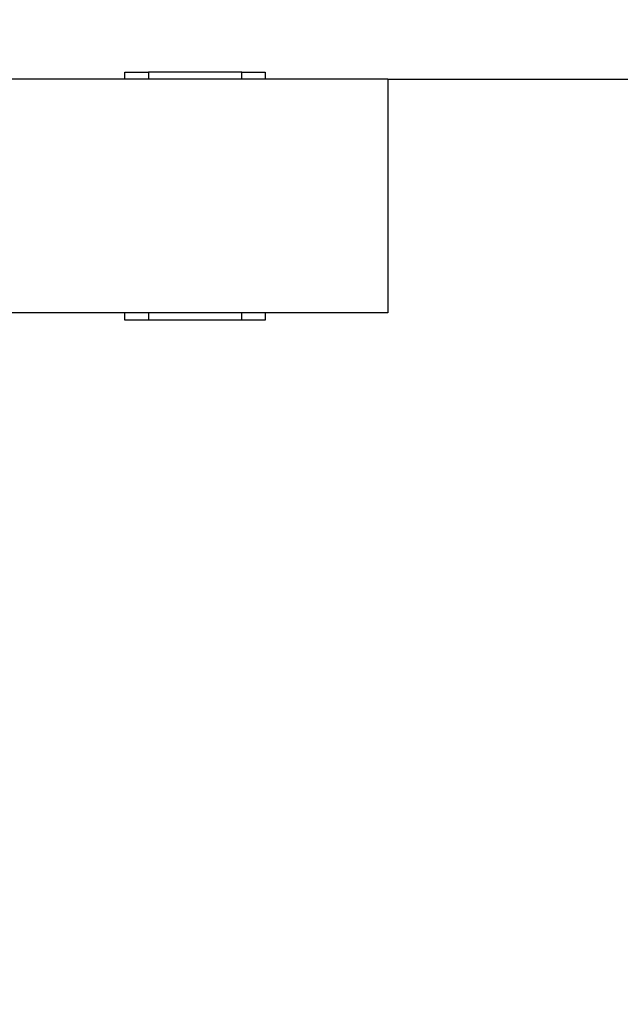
# Model space of a CAD drawing. Header units: millimetres. Extents: x -8092 to 6423, y -6886 to 5604.
# Drawn here: x 372.2 to 628.9, y 3704.5 to 4128.9 of the extents above; entities that cross this region are included whole.
import ezdxf

# ---------------------------------------------------------------- set-up
doc = ezdxf.new("R2010")
doc.units = ezdxf.units.MM
for name, color, linetype in [('DIKOM_ОБЪЕКТ', 7, 'Continuous'), ('DIKOM_РАЗМЕР_ЗОНА', 7, 'Continuous'), ('DIKOM_РАЗМЕР_ОБЪЕКТА', 7, 'Continuous')]:
    doc.layers.add(name, color=color, linetype=linetype)
doc.styles.add('style1', font='arial.ttf', dxfattribs={"width": 0.8})
doc.dimstyles.new('1-50', dxfattribs={"dimtxt": 300, "dimasz": 200, "dimexe": 100, "dimexo": 0, "dimgap": 100, "dimtad": 1, "dimtxsty": 'style1', "dimcen": 200, "dimclrd": 7, "dimclre": 7, "dimclrt": 7, "dimadec": 1, "dimazin": 2, "dimtfac": 1, "dimtmove": 0, "dimatfit": 2, "dimfxl": 0, "dimlwd": 25, "dimlwe": 18, "dimarcsym": 0})

# ---------------------------------------------------------------- blocks, each defined once
blk = doc.blocks.new('*D10')
at = {"layer": 'Defpoints', "color": 0, "transparency": 16777216}
for p in [(-65.22, 5603.5), (2870.75, -5504.88), (6323.39, -5504.88)]:
    blk.add_point(p, dxfattribs=at)
at = {"layer": 'DIKOM_РАЗМЕР_ЗОНА', "color": 7, "lineweight": 18, "transparency": 16777216}
for p, q in [((-65.22, 5603.5), (6423.39, 5603.5)), ((2870.75, -5504.88), (6423.39, -5504.88))]:
    blk.add_line(p, q, dxfattribs=at)
at = {"layer": 'DIKOM_РАЗМЕР_ЗОНА', "color": 7, "lineweight": 25, "transparency": 16777216}
blk.add_line((6323.39, 5403.5), (6323.39, -5304.88), dxfattribs=at)
at = {"layer": 'DIKOM_РАЗМЕР_ЗОНА', "color": 7, "transparency": 16777216}
for points in [[(6290.06, 5403.5), (6356.72, 5403.5), (6323.39, 5603.5)], [(6290.06, -5304.88), (6356.72, -5304.88), (6323.39, -5504.88)]]:
    blk.add_solid(points, dxfattribs=at)
at = {"layer": 'DIKOM_РАЗМЕР_ЗОНА', "color": 7, "transparency": 16777216, "insert": (6070.22, 308.83), "char_height": 300, "attachment_point": 5, "rotation": 90, "style": 'style1'}
blk.add_mtext('11100', dxfattribs=at)
blk = doc.blocks.new('*D12')
at = {"layer": 'Defpoints', "color": 0, "transparency": 16777216}
for p in [(529.59, 4103.5), (2292.6, -3779.74), (5226.02, -3779.74)]:
    blk.add_point(p, dxfattribs=at)
at = {"layer": 'DIKOM_РАЗМЕР_ОБЪЕКТА', "color": 7, "lineweight": 18, "transparency": 16777216}
for p, q in [((529.59, 4103.5), (5326.02, 4103.5)), ((2292.6, -3779.74), (5326.02, -3779.74))]:
    blk.add_line(p, q, dxfattribs=at)
at = {"layer": 'DIKOM_РАЗМЕР_ОБЪЕКТА', "color": 7, "lineweight": 25, "transparency": 16777216}
blk.add_line((5226.02, 3903.5), (5226.02, -3579.74), dxfattribs=at)
at = {"layer": 'DIKOM_РАЗМЕР_ОБЪЕКТА', "color": 7, "transparency": 16777216}
for points in [[(5192.69, 3903.5), (5259.35, 3903.5), (5226.02, 4103.5)], [(5192.69, -3579.74), (5259.35, -3579.74), (5226.02, -3779.74)]]:
    blk.add_solid(points, dxfattribs=at)
at = {"layer": 'DIKOM_РАЗМЕР_ОБЪЕКТА', "color": 7, "transparency": 16777216, "insert": (4972.85, 245.42), "char_height": 300, "attachment_point": 5, "rotation": 90, "style": 'style1'}
blk.add_mtext('7880', dxfattribs=at)

msp = doc.modelspace()

# ---------------------------------------------------------------- linework, layer by layer
at = {"layer": 'DIKOM_ОБЪЕКТ', "color": 7, "linetype": 'Continuous', "lineweight": 15}
for p, q in [((529.595, 4103.501), (-670.405, 4103.501)), ((417.152, 4103.501), (417.152, 4106.501)), ((417.152, 4106.501), (427.152, 4106.501)), ((427.152, 4106.501), (427.152, 4103.501)), ((467.152, 4106.501), (427.152, 4106.501)), ((467.152, 4103.501), (467.152, 4106.501)), ((467.152, 4106.501), (477.152, 4106.501)), ((477.152, 4106.501), (477.152, 4103.501)), ((529.595, 4103.501), (529.595, 4003.501)), ((529.595, 4003.501), (-670.405, 4003.501)), ((417.152, 4000.501), (417.152, 4003.501)), ((427.152, 4003.501), (427.152, 4000.501)), ((467.152, 4000.501), (467.152, 4003.501)), ((477.152, 4003.501), (477.152, 4000.501)), ((427.152, 4000.501), (417.152, 4000.501)), ((467.152, 4000.501), (427.152, 4000.501)), ((477.152, 4000.501), (467.152, 4000.501))]:
    msp.add_line(p, q, dxfattribs=at)

# ---------------------------------------------------------------- dimensions: what is measured, and where the dimension line sits
at = {"layer": 'DIKOM_РАЗМЕР_ЗОНА'}
dim = msp.add_linear_dim(base=(6323.39, -5504.88), p1=(-65.219, 5603.501), p2=(2870.746, -5504.88), angle=90, text='11100', dimstyle='1-50', dxfattribs=at)
dim.commit()
dim.dimension.update_dxf_attribs({"geometry": '*D10', "text_midpoint": (6323.39, 308.825), "dimtype": 160})
at = {"layer": 'DIKOM_РАЗМЕР_ОБЪЕКТА'}
dim = msp.add_linear_dim(base=(5226.021, -3779.744), p1=(529.595, 4103.501), p2=(2292.598, -3779.744), angle=90, text='7880', dimstyle='1-50', dxfattribs=at)
dim.commit()
dim.dimension.update_dxf_attribs({"geometry": '*D12', "text_midpoint": (5226.021, 245.421), "dimtype": 160})

doc.saveas('drawing.dxf')
